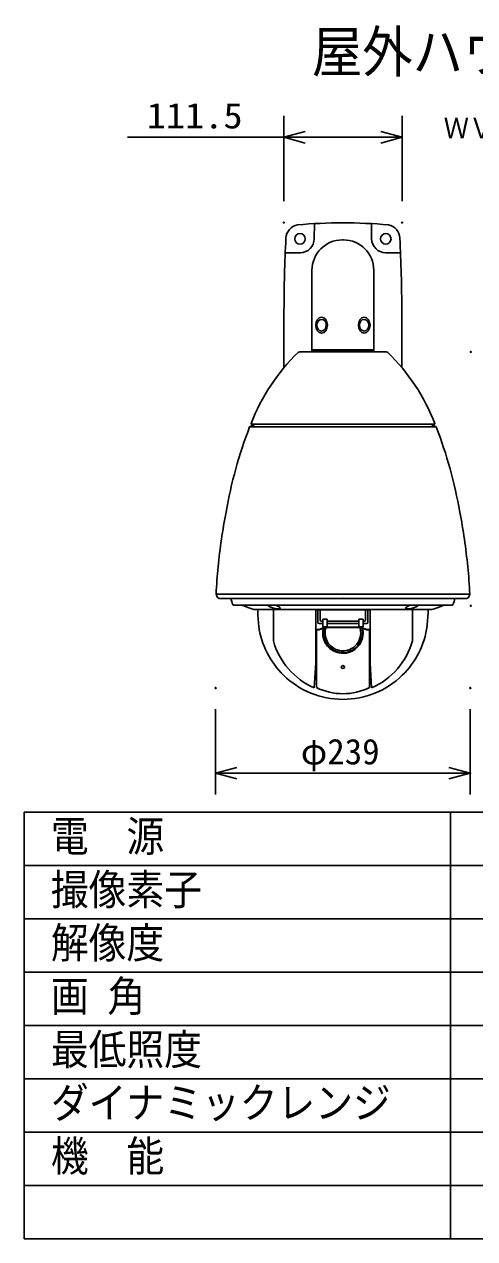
# Model space of a CAD drawing. Units: millimetres, scale not verified. Extents: x -415 to 63, y -57 to 57.
# Drawn here: x -62.5 to -20.2, y -56.5 to 57.4 of the extents above; entities that cross this region are included whole.
import ezdxf
from ezdxf.enums import TextEntityAlignment as Align

# ---------------------------------------------------------------- set-up
doc = ezdxf.new("R2010")
doc.units = ezdxf.units.MM
doc.header["$LTSCALE"] = 0.190236
doc.header["$PDMODE"] = 32
doc.header["$PDSIZE"] = 0.0951
for name, color, linetype in [('0-0_MOJI1', 2, 'Continuous'), ('0-1_TOUROKU', 1, 'Continuous'), ('0-2_SUNPO', 3, 'Continuous'), ('0-3_GAIKEI', 1, 'Continuous'), ('0-4_WAKU', 1, 'Continuous'), ('0-5_DEFPOINTS', 7, 'Continuous')]:
    doc.layers.add(name, color=color, linetype=linetype)
doc.styles.add('ＭＳ ゴシック', font='')
doc.styles.get('ＭＳ ゴシック').set_extended_font_data('MS Gothic')

# ---------------------------------------------------------------- blocks, each defined once
blk = doc.blocks.new('_OPEN30')
at = {"layer": '0-3_GAIKEI', "color": 7}
blk.add_line((0, 0), (-1, 0), dxfattribs=at)
blk.add_lwpolyline([(-1, 0.26795), (0, 0), (-1, -0.26795)], dxfattribs=at)

msp = doc.modelspace()

# ---------------------------------------------------------------- linework, layer by layer
at = {"layer": '0-2_SUNPO'}
for p, q in [((-38.1494, 40.8075), (-38.1494, 48.8075)), ((-27.0415, 40.8075), (-27.0415, 48.8075)), ((-38.1494, 46.8075), (-52.8161, 46.8075)), ((-29.0415, 46.8075), (-36.1494, 46.8075)), ((-44.5448, -6.8442), (-44.5448, -14.8443)), ((-20.6447, -6.8442), (-20.6447, -14.8443)), ((-42.5448, -12.8443), (-22.6447, -12.8443))]:
    msp.add_line(p, q, dxfattribs=at)
at = {"layer": '0-3_GAIKEI'}
for p, q in [((-35.2954, 37.281), (-35.2703, 38.7242)), ((-29.8954, 37.281), (-29.9206, 38.7242)), ((-36.5954, 35.981), (-38.0021, 35.9565)), ((-28.5954, 35.981), (-27.1888, 35.9565)), ((-35.3954, 26.781), (-35.4954, 26.881)), ((-35.4954, 26.881), (-29.6954, 26.881)), ((-35.3954, 26.781), (-32.5954, 26.781)), ((-32.5954, 26.781), (-29.7954, 26.781)), ((-29.6954, 26.881), (-29.7954, 26.781)), ((-39.1235, 2.5132), (-39.1235, -0.4226)), ((-35.1344, 2.4935), (-35.1344, 0.6008)), ((-34.9348, 1.2966), (-34.9348, 2.4935)), ((-34.7159, 2.4935), (-34.7159, 1.52)), ((-30.4658, 1.52), (-30.4658, 2.4935)), ((-30.2472, 1.2966), (-30.2472, 2.4935)), ((-30.0476, 0.6008), (-30.0476, 2.4935)), ((-26.0585, 2.5132), (-26.0585, -0.4226)), ((-34.4857, 1.1966), (-34.8348, 1.1966)), ((-34.6159, 1.42), (-34.4857, 1.42)), ((-34.0865, 1.5958), (-34.4857, 1.5958)), ((-34.4857, 0.9021), (-34.4857, 1.5958)), ((-34.0865, 0.9021), (-34.0865, 1.5958)), ((-34.0865, 1.42), (-31.095, 1.42)), ((-31.095, 1.1966), (-34.0865, 1.1966)), ((-31.095, 0.9021), (-31.095, 1.5958)), ((-30.6962, 1.5958), (-31.095, 1.5958)), ((-30.6962, 0.9021), (-30.6962, 1.5958)), ((-30.6962, 1.42), (-30.5658, 1.42)), ((-30.3472, 1.1966), (-30.6962, 1.1966)), ((-35.1344, 0.9003), (-35.1344, -2.4738)), ((-34.8493, 0.6483), (-35.1344, 0.6483)), ((-34.8399, 0.6008), (-35.1344, 0.6008)), ((-35.0838, 0.6008), (-35.0838, -4.8067)), ((-34.2451, 0.8674), (-34.8493, 0.6483)), ((-34.8399, 0.6008), (-34.237, 0.8193)), ((-34.4857, 0.9021), (-34.0865, 0.9021)), ((-34.2451, 0.8674), (-30.9359, 0.8674)), ((-34.237, 0.8193), (-30.9492, 0.8193)), ((-31.095, 0.9021), (-30.6962, 0.9021)), ((-30.946, 0.8201), (-30.342, 0.6008)), ((-30.9359, 0.8674), (-30.3345, 0.6483)), ((-30.0476, 0.6008), (-30.342, 0.6008)), ((-30.0476, 0.6483), (-30.3345, 0.6483)), ((-30.0979, 0.6008), (-30.0979, -4.8064)), ((-30.0476, -2.4738), (-30.0476, 0.9003)), ((-35.2839, -4.8254), (-35.1344, -2.4738)), ((-29.898, -4.8254), (-30.0476, -2.4738))]:
    msp.add_line(p, q, dxfattribs=at)
at = {"layer": '0-3_GAIKEI', "color": 7}
for p, q in [((-32.5454, 37.181), (-32.6454, 37.181)), ((-35.4954, 34.331), (-35.4954, 26.781)), ((-29.6954, 26.781), (-29.6954, 34.331)), ((-28.5306, 26.681), (-36.6603, 26.681)), ((-35.3954, 26.681), (-35.4954, 26.781)), ((-35.3954, 26.681), (-29.7954, 26.681)), ((-29.6954, 26.781), (-29.7954, 26.681)), ((-40.8353, 19.899), (-41.3459, 19.6496)), ((-23.8361, 19.6496), (-41.3459, 19.6496)), ((-41.1662, 19.899), (-40.8029, 19.899)), ((-24.3467, 19.899), (-23.8361, 19.6496)), ((-44.4879, 3.9626), (-20.6946, 3.9626)), ((-44.4879, 3.9626), (-44.4044, 3.7023)), ((-44.2139, 3.5634), (-20.968, 3.5634)), ((-20.6941, 3.9626), (-20.7776, 3.7023)), ((-22.356, 2.9147), (-42.826, 2.9147)), ((-24.2562, 2.5132), (-40.9257, 2.5132)), ((-35.1344, 2.4935), (-30.0476, 2.4935)), ((-23.6656, 2.7003), (-24.2253, 2.5181)), ((-23.1216, 2.9129), (-23.6656, 2.7003))]:
    msp.add_line(p, q, dxfattribs=at)
for points in [[(-24.0158, 19.899), (-24.379, 19.899), (-40.8386, 19.899)], [(-42.0603, 2.9129), (-41.5164, 2.7003), (-40.9567, 2.5181)]]:
    msp.add_lwpolyline(points, dxfattribs=at)
at = {"layer": '0-3_GAIKEI'}
for centre in [(-36.6183, 37.2853), (-28.5726, 37.2853)]:
    msp.add_circle(centre, 0.4941, dxfattribs=at)
at = {"layer": '0-3_GAIKEI', "color": 7}
for centre, radius, start, end in [((-32.1837, -15.1638), 53.9612, 90.43714, 94.9769), ((-33.0071, -15.1638), 53.9612, 85.0231, 89.56286), ((-36.5809, 37.258), 1.3657, 102.00974, 176.46674), ((-28.61, 37.258), 1.3657, 3.53326, 77.99026), ((111.8765, 29.9803), 150.0013, 177.18688, 179.7836), ((-32.6454, 34.331), 2.85, 90, 180), ((-32.5454, 34.331), 2.85, 0, 90), ((-177.0674, 29.9803), 150.0013, 0.2164, 2.81312), ((148.5298, 27.8623), 186.6729, 179.17598, 180.81746), ((-213.7207, 27.8623), 186.6729, 359.18575, 0.82402), ((-23.7905, 13.2026), 18.6913, 134.12854, 158.77622), ((-36.6513, 26.4607), 0.2203, 90, 134.12854), ((-28.5306, 26.4607), 0.2203, 45.87146, 90), ((-41.3914, 13.2026), 18.6913, 21.22378, 45.87146), ((-1.0039, 4.1492), 43.2173, 158.98193, 169.99445), ((-41.1662, 19.9505), 0.0514, 158.77622, 270), ((-24.0158, 19.9505), 0.0514, 270, 21.22378), ((-64.1781, 4.1492), 43.2173, 10.00555, 21.01807), ((10.2873, 1.2693), 54.8441, 169.08108, 174.49878), ((-75.4692, 1.2693), 54.8441, 5.50122, 10.91892), ((-5.1876, 2.4365), 39.3299, 174.03009, 177.77618), ((-59.9944, 2.4365), 39.3299, 2.22382, 5.96991), ((-44.2139, 3.7634), 0.2, 197.78294, 270), ((-40.1497, 4.1671), 3.0138, 191.55569, 203.29735), ((-25.0322, 4.1671), 3.0138, 336.70265, 348.44431), ((-20.968, 3.7634), 0.2, 270, 342.21706), ((-42.826, 3.0147), 0.1, 203.29735, 270), ((-40.9257, 2.6132), 0.1, 251.96611, 270), ((24.7307, 6.3263), 65.4449, 183.34018, 184.69337), ((-89.9126, 6.3263), 65.4449, 355.30663, 356.65982), ((-22.356, 3.0147), 0.1, 270, 336.70265), ((-32.6213, 2.053), 7.9475, 187.82233, 225.80421), ((-32.5607, 2.053), 7.9475, 314.19579, 352.17767), ((-32.6013, 2.041), 7.9527, 225.64073, 270.0746), ((-32.5806, 2.041), 7.9527, 269.9254, 314.35927)]:
    msp.add_arc(centre, radius, start, end, dxfattribs=at)
at = {"layer": '0-3_GAIKEI'}
for centre, radius, start, end in [((-36.5954, 37.281), 1.3, 270, 360), ((-28.5954, 37.281), 1.3, 180, 270), ((-38.6351, 4.3847), 1.7996, 234.76862, 267.86968), ((-39.3722, 1.5781), 1.4222, 55.13546, 70.03088), ((-38.6713, 3.3471), 0.7614, 267.69096, 277.71888), ((-38.5973, 2.7872), 0.1966, 278.26541, 294.3088), ((-38.7366, 2.4987), 0.3034, 39.77511, 54.2487), ((-38.5626, 2.6959), 0.0994, 297.74115, 314.26041), ((-38.5722, 2.6357), 0.0895, 12.53132, 39.67219), ((-38.5209, 2.6487), 0.0366, 319.1379, 10.1096), ((-26.661, 2.6487), 0.0366, 169.8904, 220.8621), ((-26.6097, 2.6357), 0.0895, 140.32781, 167.46868), ((-26.6193, 2.6959), 0.0994, 225.73959, 242.25885), ((-26.4454, 2.4987), 0.3034, 125.7513, 140.22489), ((-26.5847, 2.7872), 0.1966, 245.6912, 261.73459), ((-25.8097, 1.5781), 1.4222, 109.96912, 124.86454), ((-26.5107, 3.3471), 0.7614, 262.28112, 272.30904), ((-26.5469, 4.3847), 1.7996, 272.13032, 305.23138), ((-34.8348, 1.2966), 0.1, 180, 270), ((-34.6159, 1.52), 0.1, 180, 270), ((-30.5658, 1.52), 0.1, 270, 0), ((-30.3472, 1.2966), 0.1, 270, 0), ((-32.5918, 0.3012), 1.8942, 166.34114, 251.92096), ((-32.5918, 0.3012), 1.8245, 164.87388, 251.92096), ((-32.5918, 0.3012), 1.6647, 161.8642, 251.92096), ((-32.5905, 0.3014), 1.8948, 251.88236, 0.00784), ((-32.5905, 0.3014), 1.8251, 251.88236, 0.00784), ((-32.5905, 0.3014), 1.6652, 251.88236, 0.00784), ((-32.5943, 0.3021), 1.669, 359.98122, 18.05269), ((-32.5943, 0.3021), 1.8288, 359.98122, 15.0616), ((-32.5943, 0.3021), 1.8986, 359.98122, 13.59933), ((-32.5926, 1.3972), 6.7797, 195.57078, 246.61125), ((-32.5893, 1.3972), 6.7797, 293.38875, 344.42922), ((-32.5911, 0.2992), 5.6818, 243.97823, 296.02745)]:
    msp.add_arc(centre, radius, start, end, dxfattribs=at)
for centre, major_axis, ratio in [((-34.595, 29.1812), (0, 0.7461), 0.735836), ((-34.595, 29.1812), (0.0118, 0.5493), 0.811709), ((-30.5959, 29.1812), (0, 0.7461), 0.735836), ((-30.5959, 29.1812), (-0.0118, 0.5493), 0.811709), ((-32.591, -2.8816), (0.1579, 0), 0.827589)]:
    msp.add_ellipse(centre, major_axis=major_axis, ratio=ratio, dxfattribs=at)
at = {"layer": '0-3_GAIKEI', "color": 7}
msp.add_ellipse((-32.5907, 3.5634), major_axis=(0, -0.00924), ratio=0.985931, dxfattribs=at)
at = {"layer": '0-4_WAKU', "color": 4}
for p, q in [((-62.5001, -16.5), (-62.5001, -56.5001)), ((-62.5001, -16.5), (-62.5001, -56.5001)), ((62.5001, -16.5), (-62.5001, -16.5)), ((-62.5001, -16.5), (62.5001, -16.5)), ((-22.5, -56.5001), (-22.5, -16.5)), ((62.5001, -56.5001), (-62.5001, -56.5001))]:
    msp.add_line(p, q, dxfattribs=at)
at = {"layer": '0-4_WAKU'}
for p, q in [((-62.5001, -21.5), (62.5001, -21.5)), ((-62.5001, -21.5), (62.5001, -21.5)), ((-62.5001, -26.5), (62.5001, -26.5)), ((-62.5001, -26.5), (62.5001, -26.5)), ((-62.5001, -31.5001), (62.5001, -31.5001)), ((-62.5001, -31.5001), (62.5001, -31.5001)), ((-62.5001, -36.5001), (62.5001, -36.5001)), ((-62.5001, -36.5001), (62.5001, -36.5001)), ((-62.5001, -41.5001), (62.5001, -41.5001)), ((-62.5001, -41.5001), (62.5001, -41.5001)), ((-62.5001, -46.5001), (62.5001, -46.5001)), ((-62.5001, -46.5001), (62.5001, -46.5001)), ((-62.5001, -51.5001), (62.5001, -51.5001))]:
    msp.add_line(p, q, dxfattribs=at)
at = {"layer": '0-4_WAKU', "color": 7}
for p in [(-20.5867, 26.681), (-20.5867, 2.8684), (-44.5448, -4.8442), (-20.6447, -4.8442), (-20.6447, -12.8443)]:
    msp.add_point(p, dxfattribs=at)
at = {"layer": '0-5_DEFPOINTS'}
for p in [(-38.1494, 46.8075), (-38.1494, 38.8075), (-27.0415, 38.8075)]:
    msp.add_point(p, dxfattribs=at)

# ---------------------------------------------------------------- block references
at = {"layer": '0-2_SUNPO', "xscale": 2, "yscale": 2, "rotation": 180}
for p in [(-38.1494, 46.8075), (-44.5448, -12.8443)]:
    msp.add_blockref('_OPEN30', p, dxfattribs=at)
at = {"layer": '0-2_SUNPO', "xscale": 2, "yscale": 2}
for p in [(-27.0415, 46.8075), (-20.6447, -12.8443)]:
    msp.add_blockref('_OPEN30', p, dxfattribs=at)

# ---------------------------------------------------------------- texts
at = {"layer": '0-0_MOJI1', "style": 'ＭＳ ゴシック', "width": 0.9}
for s, height, p in [('屋外ハウジング一体型カメラ（壁取付金具付）', 3.848, (-35.5001, 51.7599)), ('電\u3000源', 2.887, (-60.0001, -21.0552)), ('撮像素子', 2.887, (-60.0001, -26.0552)), ('解像度', 2.887, (-60.0001, -31.0552)), ('画 角', 2.887, (-60.0001, -36.0552)), ('最低照度', 2.887, (-60.0001, -41.0552)), ('ダイナミックレンジ', 2.887, (-60.0001, -46.0552)), ('機\u3000能', 2.887, (-60.0001, -51.0552))]:
    msp.add_text(s, height=height, dxfattribs=at).set_placement(p, align=Align.BOTTOM_LEFT)
at = {"layer": '0-1_TOUROKU', "style": 'ＭＳ ゴシック', "width": 0.9}
msp.add_text('ＷＶＣＷ９６０＋ＷＶＱ１２２', height=1.925, dxfattribs=at).set_placement((-23.129, 46.13), align=Align.BOTTOM_LEFT)
at = {"layer": '0-2_SUNPO', "style": 'ＭＳ ゴシック', "width": 1.1}
msp.add_text('111.5', height=2.406, dxfattribs=at).set_placement((-51.0103, 46.9171), align=Align.BOTTOM_LEFT)
at = {"layer": '0-2_SUNPO', "style": 'ＭＳ ゴシック'}
msp.add_text('φ239', height=2.406, dxfattribs=at).set_placement((-36.5482, -12.7347), align=Align.BOTTOM_LEFT)

doc.saveas('drawing.dxf')
